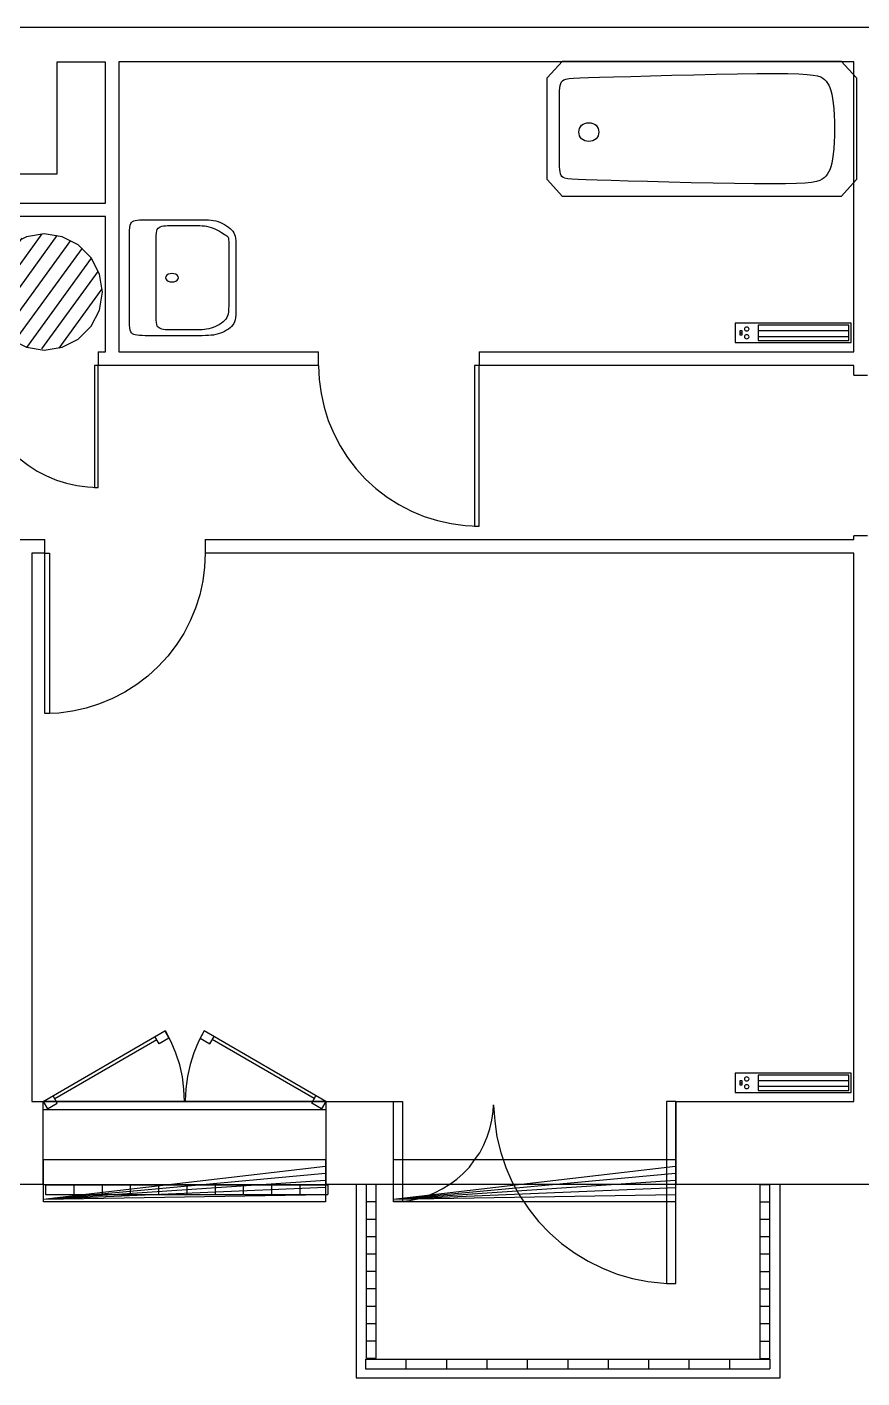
# Model space of a CAD drawing. Header units: millimetres. Extents: x -0.6 to 50, y -2.8 to 26.8.
# Drawn here: x 32.2 to 36.52, y 11.22 to 18.2 of the extents above; entities that cross this region are included whole.
import ezdxf
from ezdxf.enums import TextEntityAlignment as Align

# ---------------------------------------------------------------- set-up
doc = ezdxf.new("R2010")
doc.units = ezdxf.units.MM
for name, color, linetype in [('ABY_Dao_BATIM', 7, 'Continuous'), ('ABY_Equipement', 7, 'Continuous'), ('ABY_Ouverture', 124, 'Continuous'), ('ABY_Parois', 7, 'Continuous')]:
    doc.layers.add(name, color=color, linetype=linetype)

# ---------------------------------------------------------------- blocks, each defined once
blk = doc.blocks.new('OUV_ABY_B1_FEN02')
for p, q in [((-50, 0), (-7, 25)), ((-7, 25), (-5.5, 22.4)), ((-6.7, 25), (-6.77, 25.13)), ((-4.68, 21.13), (-6.7, 25)), ((7, 25), (4.98, 21.16)), ((7, 25), (5.5, 22.4)), ((50, 0), (7, 25)), ((-45.97, 1.02), (-9.82, 21.89)), ((-8.96, 20.4), (-10.46, 23)), ((-5.5, 22.4), (-8.96, 20.4)), ((-3.02, 17.1), (-4.68, 21.13)), ((4.98, 21.16), (3.31, 17.15)), ((5.5, 22.4), (8.96, 20.4)), ((8.96, 20.4), (10.46, 23)), ((45.97, 1.02), (9.82, 21.89)), ((-1.7, 12.94), (-3.02, 17.1)), ((3.31, 17.15), (1.99, 13.02)), ((-0.76, 8.68), (-1.7, 12.94)), ((1.99, 13.02), (1.04, 8.79)), ((-0.19, 4.36), (-0.76, 8.68)), ((1.04, 8.79), (0.46, 4.49)), ((-50, 0), (50, 0)), ((-50, -3), (-50, 0)), ((-50, 0), (-48.5, -2.6)), ((-45.04, -0.6), (-46.55, 2.01)), ((0, 0), (-0.19, 4.36)), ((0.46, 4.49), (0.26, 0.15)), ((0.26, 0.15), (0.26, 0)), ((45.04, -0.6), (46.55, 2.01)), ((50, 0), (48.5, -2.6)), ((50, 0), (50, -3)), ((50, -3), (-50, -3)), ((-48.5, -2.6), (-45.04, -0.6)), ((48.5, -2.6), (45.04, -0.6))]:
    blk.add_line(p, q)
at = {"flags": 1}
for tag, p in [('DATE_ETAT_EQU', (0, -3.71)), ('DATE_ETAT_VOL', (0, -4.37)), ('DATE_ETAT', (0, -3.05)), ('ETAT_EQU', (0, -3.38)), ('ETAT_VOL', (0, -4.04)), ('ETAT', (0, -2.77))]:
    blk.add_attdef(tag, text='', height=0.25, rotation=360, dxfattribs=at).set_placement(p, align=Align.MIDDLE_CENTER)
at = {"color": 0, "linetype": 'ByBlock', "lineweight": -2}
for tag, flags, p in [('NUMCOMP_OUV', 1, (0, -1.93)), ('NUMCOMP_EQU', 1, (0, -2.21)), ('NUMCOMP_VOL', 1, (0, -2.48)), ('OUVERTURE', 13, (0, -0.83)), ('LARGEUR', 5, (0, -1.37)), ('HAUTEUR', 5, (0, -1.64)), ('ALLEGE', 5, (0, -1.1)), ('VOLET', 1, (0, -0.56)), ('SSSC', 1, (0, -0.29))]:
    blk.add_attdef(tag, text='', height=0.25, dxfattribs=dict(at, flags=flags)).set_placement(p, align=Align.MIDDLE)
at = {"flags": 1}
blk.add_attdef('TYPEPORTE', (-1.12, -4.91), '', height=0.25, dxfattribs=at)
blk = doc.blocks.new('VOL_ABY_B3_VOL01')
for p, q in [((-50, -15), (-50, 0)), ((-50, 0), (50, 0)), ((50, 0), (50, -12)), ((50, -2.5), (-50.1, -14.22)), ((50, -2.5), (-50.1, -14.22)), ((50, -5), (-50.08, -14.22)), ((50, -5), (-50.08, -14.22)), ((50, -7.5), (-50.06, -14.22)), ((50, -7.5), (-50.06, -14.22)), ((50, -10), (-50.04, -14.22)), ((50, -10), (-50.04, -14.22)), ((50, -12.5), (-50.02, -14.22)), ((50, -12.5), (-50.02, -14.22)), ((-50, -15), (-50, -12)), ((50, -12), (50, -15)), ((50, -15), (-50, -15))]:
    blk.add_line(p, q)
at = {"color": 0, "linetype": 'ByBlock', "lineweight": -2}
for tag, flags, p in [('PROFONDEUR', 5, (0, -1.07)), ('ANNEE_REN', 1, (0, -3.01)), ('NUMCOMP', 9, (0, -2.71)), ('ALTITUDE', 13, (0, -0.53)), ('LARGEUR', 5, (0, -0.8)), ('HAUTEUR', 5, (0, -1.34)), ('EQMUR', 9, (0, -1.88)), ('EQOUV', 9, (0, -2.16)), ('EQFAC', 9, (0, -1.61)), ('SSSC', 5, (0, -0.26)), ('QTE', 9, (0, -2.44))]:
    blk.add_attdef(tag, text='', height=0.25, dxfattribs=dict(at, flags=flags)).set_placement(p, align=Align.MIDDLE)
for tag, flags, p in [('DATE_ETAT', 1, (0, -3.57)), ('DUREE_VIE', 9, (-0.02, -3.87)), ('ETAT', 9, (0, -3.3))]:
    blk.add_attdef(tag, text='', height=0.25, rotation=360, dxfattribs=dict(flags=flags)).set_placement(p, align=Align.MIDDLE_CENTER)
blk = doc.blocks.new('OUV_ABY_C0_POR10')
for p, q in [((-6.2, 0), (-5.8, 0)), ((-6.2, -4.39), (-6.2, 0)), ((-5.8, 0), (-5.8, -4.39)), ((5.8, 0), (5.8, -7.99)), ((6.2, 0), (5.8, 0)), ((6.2, -7.99), (6.2, 0)), ((-1.87, -0.82), (-1.82, -0.44)), ((-1.82, -0.44), (-1.8, -0.15)), ((-1.8, -0.17), (-1.75, -0.87)), ((-1.96, -1.2), (-1.87, -0.82)), ((-1.75, -0.87), (-1.65, -1.56)), ((-2.23, -1.91), (-2.08, -1.56)), ((-2.08, -1.56), (-1.96, -1.2)), ((-1.65, -1.56), (-1.48, -2.24)), ((-2.63, -2.57), (-2.41, -2.25)), ((-2.41, -2.25), (-2.23, -1.91)), ((-1.48, -2.24), (-1.26, -2.9)), ((-3.13, -3.16), (-2.86, -2.88)), ((-2.86, -2.88), (-2.63, -2.57)), ((-1.26, -2.9), (-0.98, -3.54)), ((-3.72, -3.64), (-3.41, -3.41)), ((-3.41, -3.41), (-3.13, -3.16)), ((-0.98, -3.54), (-0.64, -4.15)), ((-4.75, -4.16), (-4.39, -4.02)), ((-4.39, -4.02), (-4.05, -3.84)), ((-4.05, -3.84), (-3.72, -3.64)), ((-0.64, -4.15), (-0.25, -4.73)), ((-5.8, -4.39), (-6.2, -4.39)), ((-5.87, -4.39), (-5.49, -4.35)), ((-5.49, -4.35), (-5.12, -4.27)), ((-5.12, -4.27), (-4.75, -4.16)), ((-0.25, -4.73), (0.18, -5.27)), ((0.18, -5.27), (0.67, -5.78)), ((0.67, -5.78), (1.19, -6.24)), ((1.19, -6.24), (1.75, -6.65)), ((1.75, -6.65), (2.35, -7.01)), ((2.35, -7.01), (2.98, -7.32)), ((2.98, -7.32), (3.63, -7.58)), ((3.63, -7.58), (4.3, -7.77)), ((4.3, -7.77), (4.98, -7.91)), ((4.98, -7.91), (5.68, -7.98)), ((5.68, -7.98), (5.82, -7.99)), ((5.8, -7.99), (6.2, -7.99))]:
    blk.add_line(p, q)
at = {"color": 0, "linetype": 'ByBlock', "lineweight": -2}
for tag, flags, p in [('VOLET', 1, (0, -0.559)), ('SSSC', 1, (0, -0.289)), ('OUVERTURE', 13, (0, -0.829)), ('ALLEGE', 5, (0, -1.099)), ('NUMCOMP_OUV', 1, (0, -1.929)), ('LARGEUR', 5, (0, -1.369)), ('HAUTEUR', 5, (0, -1.639)), ('NUMCOMP_EQU', 1, (0, -2.213)), ('NUMCOMP_VOL', 1, (0, -2.484))]:
    blk.add_attdef(tag, text='', height=0.25, dxfattribs=dict(at, flags=flags)).set_placement(p, align=Align.MIDDLE)
at = {"flags": 1}
for tag, p in [('DATE_ETAT', (0, -3.045)), ('ETAT', (0, -2.772)), ('ETAT_EQU', (0, -3.376)), ('DATE_ETAT_EQU', (0, -3.707)), ('ETAT_VOL', (0, -4.037)), ('DATE_ETAT_VOL', (0, -4.368))]:
    blk.add_attdef(tag, text='', height=0.25, rotation=360, dxfattribs=at).set_placement(p, align=Align.MIDDLE_CENTER)
blk.add_attdef('TYPEPORTE', (-1.116, -4.909), '', height=0.25, dxfattribs=at)
blk = doc.blocks.new('OUV_ABY_D4_PPL01')
for p, q in [((-41.3, 99.6), (-50, 100)), ((-50, 100), (-50, 100)), ((-50, 100), (-50, 0)), ((-47, 100), (-50, 100)), ((-47, 0), (-47, 100)), ((-32.6, 98.5), (-41.3, 99.6)), ((-24.1, 96.6), (-32.6, 98.5)), ((-15.8, 94), (-24.1, 96.6)), ((-7.7, 90.6), (-15.8, 94)), ((0, 86.6), (-7.7, 90.6)), ((7.4, 81.9), (0, 86.6)), ((14.3, 76.6), (7.4, 81.9)), ((20.7, 70.7), (14.3, 76.6)), ((26.6, 64.3), (20.7, 70.7)), ((31.9, 57.4), (26.6, 64.3)), ((36.6, 50), (31.9, 57.4)), ((40.6, 42.3), (36.6, 50)), ((44, 34.2), (40.6, 42.3)), ((46.6, 25.9), (44, 34.2)), ((48.5, 17.4), (46.6, 25.9)), ((49.6, 8.7), (48.5, 17.4)), ((-50, 0), (-47, 0)), ((50, 0), (49.6, 8.7))]:
    blk.add_line(p, q)
at = {"flags": 1}
for tag, p in [('DATE_ETAT_EQU', (0, -3.7)), ('DATE_ETAT_VOL', (0, -4.4)), ('DATE_ETAT', (0, -3)), ('ETAT_EQU', (0, -3.4)), ('ETAT_VOL', (0, -4)), ('ETAT', (0, -2.8))]:
    blk.add_attdef(tag, text='', height=0.25, rotation=360, dxfattribs=at).set_placement(p, align=Align.MIDDLE_CENTER)
at = {"color": 0, "linetype": 'ByBlock', "lineweight": -2}
for tag, flags, p in [('NUMCOMP_OUV', 1, (0, -1.9)), ('NUMCOMP_EQU', 1, (0, -2.2)), ('NUMCOMP_VOL', 1, (0, -2.5)), ('OUVERTURE', 13, (0, -0.8)), ('LARGEUR', 5, (0, -1.4)), ('HAUTEUR', 5, (0, -1.6)), ('ALLEGE', 5, (0, -1.1)), ('VOLET', 1, (0, -0.6)), ('SSSC', 1, (0, -0.3))]:
    blk.add_attdef(tag, text='', height=0.25, dxfattribs=dict(at, flags=flags)).set_placement(p, align=Align.MIDDLE)
at = {"flags": 1}
blk.add_attdef('TYPEPORTE', (-1.1, -4.9), '', height=0.25, dxfattribs=at)
blk = doc.blocks.new('OUV_ABY_D0_POR01')
for p, q in [((-41.28, 99.62), (-50, 100)), ((-50, 100), (-50, 100)), ((-50, 100), (-50, 0)), ((-47, 100), (-50, 100)), ((-47, 0), (-47, 100)), ((-32.63, 98.48), (-41.28, 99.62)), ((-24.12, 96.59), (-32.63, 98.48)), ((-15.8, 93.97), (-24.12, 96.59)), ((-7.74, 90.63), (-15.8, 93.97)), ((0, 86.6), (-7.74, 90.63)), ((7.36, 81.92), (0, 86.6)), ((14.28, 76.6), (7.36, 81.92)), ((20.71, 70.71), (14.28, 76.6)), ((26.6, 64.28), (20.71, 70.71)), ((31.92, 57.36), (26.6, 64.28)), ((36.6, 50), (31.92, 57.36)), ((40.63, 42.26), (36.6, 50)), ((43.97, 34.2), (40.63, 42.26)), ((46.59, 25.88), (43.97, 34.2)), ((48.48, 17.36), (46.59, 25.88)), ((49.62, 8.72), (48.48, 17.36)), ((50, 0), (49.62, 8.72)), ((-50, 0), (-47, 0))]:
    blk.add_line(p, q)
at = {"flags": 1}
for tag, p in [('DATE_ETAT_EQU', (0, -3.71)), ('DATE_ETAT_VOL', (0, -4.37)), ('DATE_ETAT', (0, -3.05)), ('ETAT_EQU', (0, -3.38)), ('ETAT_VOL', (0, -4.04)), ('ETAT', (0, -2.77))]:
    blk.add_attdef(tag, text='', height=0.25, rotation=360, dxfattribs=at).set_placement(p, align=Align.MIDDLE_CENTER)
at = {"color": 0, "linetype": 'ByBlock', "lineweight": -2}
for tag, flags, p in [('NUMCOMP_OUV', 1, (0, -1.93)), ('NUMCOMP_EQU', 1, (0, -2.21)), ('NUMCOMP_VOL', 1, (0, -2.48)), ('OUVERTURE', 13, (0, -0.83)), ('LARGEUR', 5, (0, -1.37)), ('HAUTEUR', 5, (0, -1.64)), ('ALLEGE', 5, (0, -1.1)), ('VOLET', 1, (0, -0.56)), ('SSSC', 1, (0, -0.29))]:
    blk.add_attdef(tag, text='', height=0.25, dxfattribs=dict(at, flags=flags)).set_placement(p, align=Align.MIDDLE)
at = {"flags": 1}
blk.add_attdef('TYPEPORTE', (-1.12, -4.91), '', height=0.25, dxfattribs=at)
blk = doc.blocks.new('EQU_ABY_I0_BAI01')
for p, q in [((-20, 45), (-15, 50)), ((-15, 50), (15, 50)), ((15, 50), (20, 45)), ((-20, -45), (-20, 45)), ((20, 45), (20, -45)), ((-14.5, 39.67), (-14.04, 40.15)), ((-14.04, 40.15), (-13.5, 40.6)), ((-13.5, 40.6), (-12.87, 41.02)), ((-12.87, 41.02), (-12.13, 41.4)), ((-12.13, 41.4), (-11.24, 41.74)), ((-11.24, 41.74), (-10.19, 42.03)), ((-10.19, 42.03), (-8.95, 42.29)), ((-8.95, 42.29), (-7.5, 42.5)), ((-7.5, 42.5), (-5.83, 42.66)), ((-5.83, 42.66), (-3.98, 42.78)), ((-3.98, 42.78), (-2.02, 42.85)), ((-2.02, 42.85), (0, 42.88)), ((0, 42.88), (2.02, 42.85)), ((2.02, 42.85), (3.98, 42.78)), ((3.98, 42.78), (5.83, 42.66)), ((5.83, 42.66), (7.5, 42.5)), ((7.5, 42.5), (8.95, 42.29)), ((8.95, 42.29), (10.19, 42.03)), ((10.19, 42.03), (11.24, 41.73)), ((11.24, 41.73), (12.13, 41.38)), ((12.13, 41.38), (12.87, 40.98)), ((12.87, 40.98), (13.5, 40.53)), ((13.5, 40.53), (14.04, 40.04)), ((14.04, 40.04), (14.5, 39.5)), ((-16.06, 34.01), (-15.85, 36)), ((-15.85, 36), (-15.59, 37.43)), ((-15.59, 37.43), (-15.28, 38.43)), ((-15.28, 38.43), (-14.91, 39.13)), ((-14.91, 39.13), (-14.5, 39.67)), ((14.5, 39.5), (14.91, 38.89)), ((14.91, 38.89), (15.28, 38.11)), ((15.28, 38.11), (15.59, 37.02)), ((15.59, 37.02), (15.85, 35.5)), ((-16.21, 31.32), (-16.06, 34.01)), ((15.85, 35.5), (16.06, 33.42)), ((16.06, 33.42), (16.21, 30.64)), ((-16.3, 27.81), (-16.21, 31.32)), ((16.21, 30.64), (16.3, 27.04)), ((-16.33, 23.33), (-16.3, 27.81)), ((16.3, 27.04), (16.33, 22.5)), ((-16.3, 17.83), (-16.33, 23.33)), ((16.33, 22.5), (16.3, 16.94)), ((-16.22, 11.51), (-16.3, 17.83)), ((16.3, 16.94), (16.22, 10.58)), ((-16.1, 4.63), (-16.22, 11.51)), ((16.22, 10.58), (16.1, 3.68)), ((-15.96, -2.52), (-16.1, 4.63)), ((16.1, 3.68), (15.96, -3.48)), ((-15.8, -9.68), (-15.96, -2.52)), ((15.96, -3.48), (15.8, -10.63)), ((-15.63, -16.58), (-15.8, -9.68)), ((15.8, -10.63), (15.63, -17.51)), ((-15.47, -22.94), (-15.63, -16.58)), ((15.63, -17.51), (15.47, -23.83)), ((-15.33, -28.5), (-15.47, -22.94)), ((15.47, -23.83), (15.33, -29.33)), ((-15.22, -33.04), (-15.33, -28.5)), ((15.33, -29.33), (15.22, -33.81)), ((-15.13, -36.63), (-15.22, -33.04)), ((-1.75, -36.5), (-1.7, -35.85)), ((-1.7, -35.85), (-1.56, -35.22)), ((-1.56, -35.22), (-1.33, -34.65)), ((-1.33, -34.65), (-1, -34.17)), ((-1, -34.17), (-0.58, -33.78)), ((-0.58, -33.78), (-0.09, -33.51)), ((-0.09, -33.51), (0.44, -33.35)), ((0.44, -33.35), (1, -33.29)), ((1, -33.29), (1.56, -33.35)), ((1.56, -33.35), (2.09, -33.51)), ((2.09, -33.51), (2.58, -33.78)), ((2.58, -33.78), (3, -34.17)), ((3, -34.17), (3.33, -34.65)), ((3.33, -34.65), (3.56, -35.22)), ((3.56, -35.22), (3.7, -35.85)), ((3.7, -35.85), (3.75, -36.5)), ((15.22, -33.81), (15.13, -37.32)), ((-15.04, -39.39), (-15.13, -36.63)), ((-14.94, -41.44), (-15.04, -39.39)), ((-1.7, -37.15), (-1.75, -36.5)), ((-1.56, -37.78), (-1.7, -37.15)), ((-1.33, -38.35), (-1.56, -37.78)), ((-1, -38.83), (-1.33, -38.35)), ((-0.58, -39.22), (-1, -38.83)), ((-0.09, -39.49), (-0.58, -39.22)), ((0.44, -39.65), (-0.09, -39.49)), ((1, -39.71), (0.44, -39.65)), ((1.56, -39.65), (1, -39.71)), ((2.09, -39.49), (1.56, -39.65)), ((2.58, -39.22), (2.09, -39.49)), ((3, -38.83), (2.58, -39.22)), ((3.33, -38.35), (3, -38.83)), ((3.56, -37.78), (3.33, -38.35)), ((3.7, -37.15), (3.56, -37.78)), ((3.75, -36.5), (3.7, -37.15)), ((15.13, -37.32), (15.04, -39.98)), ((-14.81, -42.9), (-14.94, -41.44)), ((-14.65, -43.9), (-14.81, -42.9)), ((-14.44, -44.56), (-14.65, -43.9)), ((14.81, -43.31), (14.65, -44.22)), ((14.94, -41.94), (14.81, -43.31)), ((15.04, -39.98), (14.94, -41.94)), ((-15, -50), (-20, -45)), ((-14.17, -45), (-14.44, -44.56)), ((-13.81, -45.33), (-14.17, -45)), ((-13.36, -45.58), (-13.81, -45.33)), ((-12.79, -45.76), (-13.36, -45.58)), ((-12.08, -45.88), (-12.79, -45.76)), ((-11.22, -45.95), (-12.08, -45.88)), ((-10.18, -45.98), (-11.22, -45.95)), ((-8.95, -46), (-10.18, -45.98)), ((-7.5, -46), (-8.95, -46)), ((-5.83, -46), (-7.5, -46)), ((-3.98, -46), (-5.83, -46)), ((-2.02, -46), (-3.98, -46)), ((0, -46), (-2.02, -46)), ((2.02, -46), (0, -46)), ((3.98, -46), (2.02, -46)), ((5.83, -46), (3.98, -46)), ((7.5, -46), (5.83, -46)), ((8.95, -46), (7.5, -46)), ((10.18, -45.99), (8.95, -46)), ((11.22, -45.96), (10.18, -45.99)), ((12.08, -45.9), (11.22, -45.96)), ((12.79, -45.8), (12.08, -45.9)), ((13.36, -45.65), (12.79, -45.8)), ((13.81, -45.44), (13.36, -45.65)), ((14.17, -45.17), (13.81, -45.44)), ((14.44, -44.79), (14.17, -45.17)), ((14.65, -44.22), (14.44, -44.79)), ((20, -45), (15, -50)), ((15, -50), (-15, -50))]:
    blk.add_line(p, q)
at = {"color": 0, "linetype": 'ByBlock', "lineweight": -2}
for tag, flags, p in [('PROFONDEUR', 5, (0, -1.07)), ('ANNEE_REN', 1, (0, -3.01)), ('NUMCOMP', 9, (0, -2.71)), ('ALTITUDE', 13, (0, -0.53)), ('LARGEUR', 5, (0, -0.8)), ('HAUTEUR', 5, (0, -1.34)), ('EQMUR', 9, (0, -1.88)), ('EQOUV', 9, (0, -2.16)), ('EQFAC', 9, (0, -1.61)), ('SSSC', 5, (0, -0.26)), ('QTE', 9, (0, -2.44))]:
    blk.add_attdef(tag, text='', height=0.25, dxfattribs=dict(at, flags=flags)).set_placement(p, align=Align.MIDDLE)
for tag, flags, p in [('DATE_ETAT', 1, (0, -3.57)), ('DUREE_VIE', 9, (-0.02, -3.87)), ('ETAT', 9, (0, -3.3))]:
    blk.add_attdef(tag, text='', height=0.25, rotation=360, dxfattribs=dict(flags=flags)).set_placement(p, align=Align.MIDDLE_CENTER)
blk = doc.blocks.new('EQU_ABY_I0_LAV01')
for p, q in [((-49.91, 22.85), (-49.79, 24.38)), ((-49.79, 24.38), (-49.59, 25.67)), ((-49.59, 25.67), (-49.3, 26.74)), ((-49.3, 26.74), (-48.88, 27.63)), ((-48.88, 27.63), (-48.33, 28.33)), ((-48.33, 28.33), (-47.61, 28.88)), ((-47.61, 28.88), (-46.61, 29.3)), ((-46.61, 29.3), (-45.23, 29.59)), ((-45.23, 29.59), (-43.33, 29.79)), ((-43.33, 29.79), (-40.81, 29.91)), ((-40.81, 29.91), (-37.55, 29.97)), ((-37.55, 29.97), (-33.43, 30)), ((-33.43, 30), (-28.33, 30)), ((-28.33, 30), (-22.21, 30)), ((-22.21, 30), (-15.26, 30)), ((-15.26, 30), (-7.77, 30)), ((-7.77, 30), (0, 30)), ((0, 30), (7.77, 30)), ((7.77, 30), (15.26, 30)), ((15.26, 30), (22.21, 30)), ((22.21, 30), (28.33, 30)), ((28.33, 30), (33.43, 30)), ((33.43, 30), (37.55, 29.97)), ((37.55, 29.97), (40.81, 29.91)), ((40.81, 29.91), (43.33, 29.79)), ((43.33, 29.79), (45.23, 29.59)), ((45.23, 29.59), (46.61, 29.3)), ((46.61, 29.3), (47.61, 28.88)), ((47.61, 28.88), (48.33, 28.33)), ((48.33, 28.33), (48.88, 27.63)), ((48.88, 27.63), (49.3, 26.74)), ((49.3, 26.74), (49.59, 25.67)), ((49.59, 25.67), (49.79, 24.38)), ((49.79, 24.38), (49.91, 22.85)), ((-50, 19.01), (-49.97, 21.07)), ((-50, 16.67), (-50, 19.01)), ((-50, 14.02), (-50, 16.67)), ((-49.97, 21.07), (-49.91, 22.85)), ((49.91, 22.85), (49.97, 21.07)), ((49.97, 21.07), (50, 19.01)), ((50, 19.01), (50, 16.67)), ((50, 16.67), (50, 14.02)), ((-50, 11.15), (-50, 14.02)), ((-50, 8.11), (-50, 11.15)), ((-50, 5), (-50, 8.11)), ((-44.97, 7.4), (-44.91, 8.62)), ((-44.91, 8.62), (-44.79, 9.77)), ((-44.79, 9.77), (-44.59, 10.83)), ((-44.59, 10.83), (-44.3, 11.79)), ((-44.3, 11.79), (-43.88, 12.63)), ((-43.88, 12.63), (-43.33, 13.33)), ((-43.33, 13.33), (-42.61, 13.88)), ((-42.61, 13.88), (-41.64, 14.3)), ((-41.64, 14.3), (-40.32, 14.59)), ((-40.32, 14.59), (-38.54, 14.79)), ((-38.54, 14.79), (-36.22, 14.91)), ((-36.22, 14.91), (-33.26, 14.97)), ((-33.26, 14.97), (-29.55, 15)), ((-29.55, 15), (-25, 15)), ((-25, 15), (-19.57, 15)), ((-19.57, 15), (-13.44, 15)), ((-13.44, 15), (-6.84, 15)), ((-6.84, 15), (0, 15)), ((-2.92, 8.12), (-3.43, 7.11)), ((-2.12, 8.92), (-2.92, 8.12)), ((-1.11, 9.43), (-2.12, 8.92)), ((0, 9.61), (-1.11, 9.43)), ((0, 15), (6.84, 15)), ((1.11, 9.43), (0, 9.61)), ((2.12, 8.92), (1.11, 9.43)), ((2.92, 8.12), (2.12, 8.92)), ((3.43, 7.11), (2.92, 8.12)), ((6.84, 15), (13.44, 15)), ((13.44, 15), (19.57, 15)), ((19.57, 15), (25, 15)), ((25, 15), (29.55, 15)), ((29.55, 15), (33.26, 14.97)), ((33.26, 14.97), (36.22, 14.91)), ((36.22, 14.91), (38.54, 14.79)), ((38.54, 14.79), (40.32, 14.59)), ((40.32, 14.59), (41.64, 14.3)), ((41.64, 14.3), (42.61, 13.88)), ((42.61, 13.88), (43.33, 13.33)), ((43.33, 13.33), (43.88, 12.63)), ((43.88, 12.63), (44.3, 11.79)), ((44.3, 11.79), (44.59, 10.83)), ((44.59, 10.83), (44.79, 9.77)), ((44.79, 9.77), (44.91, 8.62)), ((44.91, 8.62), (44.97, 7.4)), ((50, 14.02), (50, 11.15)), ((50, 11.15), (50, 8.11)), ((50, 8.11), (50, 5)), ((-50, 1.89), (-50, 5)), ((-50, -1.15), (-50, 1.89)), ((-45, 6.14), (-44.97, 7.4)), ((-45, 4.83), (-45, 6.14)), ((-45, 3.51), (-45, 4.83)), ((-45, 2.18), (-45, 3.51)), ((-45, 0.84), (-45, 2.18)), ((-45, -0.5), (-45, 0.84)), ((-3.43, 7.11), (-3.61, 6)), ((-3.61, 6), (-3.43, 4.89)), ((-3.43, 4.89), (-2.92, 3.88)), ((-2.92, 3.88), (-2.12, 3.08)), ((-2.12, 3.08), (-1.11, 2.57)), ((-1.11, 2.57), (0, 2.39)), ((0, 2.39), (1.11, 2.57)), ((1.11, 2.57), (2.12, 3.08)), ((2.12, 3.08), (2.92, 3.88)), ((2.92, 3.88), (3.43, 4.89)), ((3.61, 6), (3.43, 7.11)), ((3.43, 4.89), (3.61, 6)), ((3.61, 6), (3.61, 6)), ((44.97, 7.4), (45, 6.14)), ((45, 6.14), (45, 4.83)), ((45, 4.83), (45, 3.51)), ((45, 3.51), (45, 2.18)), ((45, 2.18), (45, 0.84)), ((45, 0.84), (45, -0.5)), ((50, 5), (50, 1.89)), ((50, 1.89), (50, -1.15)), ((-50, -4.02), (-50, -1.15)), ((-50, -6.67), (-50, -4.02)), ((-50, -9.02), (-50, -6.67)), ((-45, -1.84), (-45, -0.5)), ((-45, -3.18), (-45, -1.84)), ((-45, -4.51), (-45, -3.18)), ((-45, -5.83), (-45, -4.51)), ((-45, -7.14), (-45, -5.83)), ((-44.98, -8.43), (-45, -7.14)), ((45, -7.14), (44.97, -8.43)), ((45, -0.5), (45, -1.84)), ((45, -1.84), (45, -3.18)), ((45, -3.18), (45, -4.51)), ((45, -4.51), (45, -5.83)), ((45, -5.83), (45, -7.14)), ((50, -1.15), (50, -4.02)), ((50, -4.02), (50, -6.67)), ((50, -6.67), (50, -9.02)), ((-49.98, -11.09), (-50, -9.02)), ((-49.92, -12.94), (-49.98, -11.09)), ((-49.81, -14.58), (-49.92, -12.94)), ((-49.63, -16.07), (-49.81, -14.58)), ((-44.92, -9.71), (-44.98, -8.43)), ((-44.81, -10.98), (-44.92, -9.71)), ((-44.63, -12.24), (-44.81, -10.98)), ((-44.37, -13.5), (-44.63, -12.24)), ((-44, -14.75), (-44.37, -13.5)), ((-43.5, -16), (-44, -14.75)), ((43.88, -14.75), (43.33, -16)), ((44.3, -13.5), (43.88, -14.75)), ((44.59, -12.24), (44.3, -13.5)), ((44.79, -10.98), (44.59, -12.24)), ((44.91, -9.71), (44.79, -10.98)), ((44.97, -8.43), (44.91, -9.71)), ((49.79, -14.58), (49.59, -16.07)), ((49.91, -12.94), (49.79, -14.58)), ((49.97, -11.09), (49.91, -12.94)), ((50, -9.02), (49.97, -11.09)), ((-49.37, -17.45), (-49.63, -16.07)), ((-49, -18.74), (-49.37, -17.45)), ((-48.5, -20), (-49, -18.74)), ((-47.87, -21.25), (-48.5, -20)), ((-47.11, -22.47), (-47.87, -21.25)), ((-46.24, -23.66), (-47.11, -22.47)), ((-42.87, -17.25), (-43.5, -16)), ((-42.11, -18.47), (-42.87, -17.25)), ((-41.24, -19.66), (-42.11, -18.47)), ((-40.27, -20.79), (-41.24, -19.66)), ((-39.21, -21.84), (-40.27, -20.79)), ((-38.09, -22.8), (-39.21, -21.84)), ((-36.9, -23.63), (-38.09, -22.8)), ((38.18, -22.8), (37.36, -23.63)), ((39.07, -21.84), (38.18, -22.8)), ((40, -20.79), (39.07, -21.84)), ((40.93, -19.66), (40, -20.79)), ((41.82, -18.47), (40.93, -19.66)), ((42.64, -17.25), (41.82, -18.47)), ((43.33, -16), (42.64, -17.25)), ((46.8, -22.47), (45.84, -23.66)), ((47.63, -21.25), (46.8, -22.47)), ((48.33, -20), (47.63, -21.25)), ((48.88, -18.74), (48.33, -20)), ((49.3, -17.45), (48.88, -18.74)), ((49.59, -16.07), (49.3, -17.45)), ((-45.27, -24.79), (-46.24, -23.66)), ((-44.21, -25.84), (-45.27, -24.79)), ((-43.09, -26.8), (-44.21, -25.84)), ((-41.9, -27.63), (-43.09, -26.8)), ((-40.67, -28.33), (-41.9, -27.63)), ((-39.39, -28.88), (-40.67, -28.33)), ((-37.98, -29.3), (-39.39, -28.88)), ((-36.36, -29.59), (-37.98, -29.3)), ((-35.67, -24.33), (-36.9, -23.63)), ((-34.44, -29.79), (-36.36, -29.59)), ((-34.39, -24.88), (-35.67, -24.33)), ((-32.11, -29.91), (-34.44, -29.79)), ((-32.98, -25.3), (-34.39, -24.88)), ((-31.36, -25.59), (-32.98, -25.3)), ((-29.3, -29.97), (-32.11, -29.91)), ((-29.44, -25.79), (-31.36, -25.59)), ((-27.11, -25.91), (-29.44, -25.79)), ((-25.9, -30), (-29.3, -29.97)), ((-24.3, -25.97), (-27.11, -25.91)), ((-21.83, -30), (-25.9, -30)), ((-20.9, -26), (-24.3, -25.97)), ((-17.05, -30), (-21.83, -30)), ((-16.83, -26), (-20.9, -26)), ((-11.68, -30), (-17.05, -30)), ((-12.05, -26), (-16.83, -26)), ((-6.71, -26), (-12.05, -26)), ((-5.95, -30), (-11.68, -30)), ((-1.03, -26), (-6.71, -26)), ((-0.02, -30), (-5.95, -30)), ((4.77, -26), (-1.03, -26)), ((5.9, -30), (-0.02, -30)), ((10.49, -26), (4.77, -26)), ((11.61, -30), (5.9, -30)), ((15.91, -26), (10.49, -26)), ((16.93, -30), (11.61, -30)), ((20.82, -26), (15.91, -26)), ((21.67, -30), (16.93, -30)), ((25, -26), (20.82, -26)), ((25.67, -30), (21.67, -30)), ((28.3, -26), (25, -26)), ((28.98, -29.97), (25.67, -30)), ((30.81, -25.97), (28.3, -26)), ((31.72, -29.91), (28.98, -29.97)), ((32.65, -25.91), (30.81, -25.97)), ((33.96, -29.79), (31.72, -29.91)), ((33.96, -25.79), (32.65, -25.91)), ((34.88, -25.59), (33.96, -25.79)), ((35.81, -29.59), (33.96, -29.79)), ((35.55, -25.3), (34.88, -25.59)), ((36.1, -24.88), (35.55, -25.3)), ((37.37, -29.3), (35.81, -29.59)), ((36.67, -24.33), (36.1, -24.88)), ((37.36, -23.63), (36.67, -24.33)), ((38.73, -28.88), (37.37, -29.3)), ((40, -28.33), (38.73, -28.88)), ((41.25, -27.63), (40, -28.33)), ((42.47, -26.8), (41.25, -27.63)), ((43.66, -25.84), (42.47, -26.8)), ((44.79, -24.79), (43.66, -25.84)), ((45.84, -23.66), (44.79, -24.79))]:
    blk.add_line(p, q)
at = {"color": 0, "linetype": 'ByBlock', "lineweight": -2}
for tag, flags, p in [('PROFONDEUR', 5, (0, -1.07)), ('ANNEE_REN', 1, (0, -3.01)), ('NUMCOMP', 9, (0, -2.71)), ('ALTITUDE', 13, (0, -0.53)), ('LARGEUR', 5, (0, -0.8)), ('HAUTEUR', 5, (0, -1.34)), ('EQMUR', 9, (0, -1.88)), ('EQOUV', 9, (0, -2.16)), ('EQFAC', 9, (0, -1.61)), ('SSSC', 5, (0, -0.26)), ('QTE', 9, (0, -2.44))]:
    blk.add_attdef(tag, text='', height=0.25, dxfattribs=dict(at, flags=flags)).set_placement(p, align=Align.MIDDLE)
for tag, flags, p in [('DATE_ETAT', 1, (0, -3.57)), ('DUREE_VIE', 9, (-0.02, -3.87)), ('ETAT', 9, (0, -3.3))]:
    blk.add_attdef(tag, text='', height=0.25, rotation=360, dxfattribs=dict(flags=flags)).set_placement(p, align=Align.MIDDLE_CENTER)
blk = doc.blocks.new('EQU_ABY_I2_ECS02')
for p, q in [((-2.39, 0.3), (-0.89, 2.36)), ((-2.3, -0.56), (-0.05, 2.54)), ((-2.04, -1.16), (0.59, 2.48)), ((-1.67, -1.63), (1.16, 2.27)), ((-0.71, 2.42), (-1.39, 2.08)), ((0.04, 2.54), (-0.71, 2.42)), ((0.79, 2.42), (0.04, 2.54)), ((1.47, 2.08), (0.79, 2.42)), ((-1.39, 2.08), (-1.93, 1.54)), ((-1.22, -1.98), (1.64, 1.95)), ((2.01, 1.54), (1.47, 2.08)), ((-1.93, 1.54), (-2.28, 0.86)), ((-0.69, -2.22), (2.02, 1.52)), ((2.36, 0.86), (2.01, 1.54)), ((-2.28, 0.86), (-2.4, 0.1)), ((-0.06, -2.28), (2.3, 0.97)), ((2.48, 0.1), (2.36, 0.86)), ((-2.4, 0.1), (-2.28, -0.65)), ((0.67, -2.25), (2.47, 0.24)), ((2.36, -0.65), (2.48, 0.1)), ((2.48, 0.1), (2.48, 0.1)), ((-2.28, -0.65), (-1.93, -1.33)), ((2.01, -1.33), (2.36, -0.65)), ((-1.93, -1.33), (-1.39, -1.87)), ((1.47, -1.87), (2.01, -1.33)), ((-1.39, -1.87), (-0.71, -2.21)), ((-0.71, -2.21), (0.04, -2.33)), ((0.04, -2.33), (0.79, -2.21)), ((0.79, -2.21), (1.47, -1.87))]:
    blk.add_line(p, q)
at = {"color": 0, "linetype": 'ByBlock', "lineweight": -2}
for tag, flags, p in [('ALTITUDE', 13, (-0.002, -0.532)), ('SSSC', 5, (-0.002, -0.262)), ('PROFONDEUR', 5, (-0.002, -1.072)), ('LARGEUR', 5, (-0.002, -0.802)), ('HAUTEUR', 5, (-0.002, -1.342)), ('EQFAC', 9, (-0.002, -1.612)), ('EQMUR', 9, (-0.002, -1.882)), ('EQOUV', 9, (-0.002, -2.16)), ('NUMCOMP', 9, (-0.002, -2.713)), ('QTE', 9, (-0.002, -2.438)), ('ANNEE_REN', 1, (-0.002, -3.011))]:
    blk.add_attdef(tag, text='', height=0.25, dxfattribs=dict(at, flags=flags)).set_placement(p, align=Align.MIDDLE)
for tag, flags, p in [('ETAT', 9, (-0.002, -3.298)), ('DATE_ETAT', 1, (-0.002, -3.572)), ('DUREE_VIE', 9, (-0.015, -3.871))]:
    blk.add_attdef(tag, text='', height=0.25, rotation=360, dxfattribs=dict(flags=flags)).set_placement(p, align=Align.MIDDLE_CENTER)
blk = doc.blocks.new('EQU_ABY_J0_GCT02')
for p, q in [((50, 20), (-50, 20)), ((-50, 20), (-50, 0)), ((-44, 12), (-46, 12)), ((-46, 12), (-46, 8)), ((-44, 8), (-44, 12)), ((-41.9, 14.6), (-42, 14)), ((-42, 14), (-41.9, 13.4)), ((-41.6, 15.2), (-41.9, 14.6)), ((-41.9, 13.4), (-41.6, 12.8)), ((-41.2, 15.6), (-41.6, 15.2)), ((-41.6, 12.8), (-41.2, 12.4)), ((-40.6, 15.9), (-41.2, 15.6)), ((-41.2, 12.4), (-40.6, 12.1)), ((-40, 16), (-40.6, 15.9)), ((-40.6, 12.1), (-40, 12)), ((-39.4, 15.9), (-40, 16)), ((-40, 12), (-39.4, 12.1)), ((-38.8, 15.6), (-39.4, 15.9)), ((-39.4, 12.1), (-38.8, 12.4)), ((-38.4, 15.2), (-38.8, 15.6)), ((-38.8, 12.4), (-38.4, 12.8)), ((-38.1, 14.6), (-38.4, 15.2)), ((-38.4, 12.8), (-38.1, 13.4)), ((-38, 14), (-38.1, 14.6)), ((-38.1, 13.4), (-38, 14)), ((-38, 14), (-38, 14)), ((-30, 18), (-30, 2)), ((48, 18), (-30, 18)), ((48, 12), (-30, 12)), ((48, 2), (48, 18)), ((50, 0), (50, 20)), ((-50, 0), (50, 0)), ((-46, 10), (-44, 10)), ((-46, 8), (-44, 8)), ((-41.9, 6.6), (-42, 6)), ((-42, 6), (-41.9, 5.4)), ((-41.6, 7.2), (-41.9, 6.6)), ((-41.9, 5.4), (-41.6, 4.8)), ((-41.2, 7.6), (-41.6, 7.2)), ((-41.6, 4.8), (-41.2, 4.4)), ((-40.6, 7.9), (-41.2, 7.6)), ((-41.2, 4.4), (-40.6, 4.1)), ((-40, 8), (-40.6, 7.9)), ((-40.6, 4.1), (-40, 4)), ((-39.4, 7.9), (-40, 8)), ((-40, 4), (-39.4, 4.1)), ((-38.8, 7.6), (-39.4, 7.9)), ((-39.4, 4.1), (-38.8, 4.4)), ((-38.4, 7.2), (-38.8, 7.6)), ((-38.8, 4.4), (-38.4, 4.8)), ((-38.1, 6.6), (-38.4, 7.2)), ((-38.4, 4.8), (-38.1, 5.4)), ((-38, 6), (-38.1, 6.6)), ((-38.1, 5.4), (-38, 6)), ((-38, 6), (-38, 6)), ((48, 6), (-30, 6)), ((-30, 2), (48, 2)), ((48, 9), (48, 9)), ((48, 9), (48, 9))]:
    blk.add_line(p, q)
at = {"color": 0, "linetype": 'ByBlock', "lineweight": -2}
for tag, flags, p in [('PROFONDEUR', 5, (0, -1.1)), ('ANNEE_REN', 1, (0, -3)), ('NUMCOMP', 9, (0, -2.7)), ('ALTITUDE', 13, (0, -0.5)), ('LARGEUR', 5, (0, -0.8)), ('HAUTEUR', 5, (0, -1.3)), ('EQMUR', 9, (0, -1.9)), ('EQOUV', 9, (0, -2.2)), ('EQFAC', 9, (0, -1.6)), ('SSSC', 5, (0, -0.3)), ('QTE', 9, (0, -2.4))]:
    blk.add_attdef(tag, text='', height=0.25, dxfattribs=dict(at, flags=flags)).set_placement(p, align=Align.MIDDLE)
for tag, flags, p in [('DATE_ETAT', 1, (0, -3.6)), ('DUREE_VIE', 9, (0, -3.9)), ('ETAT', 9, (0, -3.3))]:
    blk.add_attdef(tag, text='', height=0.25, rotation=360, dxfattribs=dict(flags=flags)).set_placement(p, align=Align.MIDDLE_CENTER)
blk = doc.blocks.new('EQU_ABY_C2_ELF02')
for p, q in [((-9.98, 0.48), (10.02, 0.48)), ((-9.98, 0.48), (-9.98, -0.52)), ((-7.98, 0.48), (-7.98, -0.52)), ((-5.98, 0.48), (-5.98, -0.52)), ((-3.98, 0.48), (-3.98, -0.52)), ((-1.98, 0.48), (-1.98, -0.52)), ((0.02, 0.48), (0.02, -0.52)), ((2.02, 0.48), (2.02, -0.52)), ((4.02, 0.48), (4.02, -0.52)), ((6.02, 0.48), (6.02, -0.52)), ((8.02, 0.48), (8.02, -0.52)), ((10.02, 0.48), (10.02, -0.52)), ((-9.98, -0.52), (10.02, -0.52))]:
    blk.add_line(p, q)
at = {"color": 0, "linetype": 'ByBlock', "lineweight": -2}
for tag, flags, p in [('ALTITUDE', 13, (-0.002, -0.532)), ('SSSC', 5, (-0.002, -0.262)), ('PROFONDEUR', 5, (-0.002, -1.072)), ('LARGEUR', 5, (-0.002, -0.802)), ('HAUTEUR', 5, (-0.002, -1.342)), ('EQMUR', 9, (-0.002, -1.882)), ('EQOUV', 9, (-0.002, -2.16)), ('EQFAC', 9, (-0.002, -1.612)), ('NUMCOMP', 9, (-0.002, -2.713)), ('QTE', 9, (-0.002, -2.438)), ('ANNEE_REN', 1, (-0.002, -3.011))]:
    blk.add_attdef(tag, text='', height=0.25, dxfattribs=dict(at, flags=flags)).set_placement(p, align=Align.MIDDLE)
for tag, flags, p in [('ETAT', 9, (-0.002, -3.298)), ('DATE_ETAT', 1, (-0.002, -3.572)), ('DUREE_VIE', 9, (-0.015, -3.871))]:
    blk.add_attdef(tag, text='', height=0.25, rotation=360, dxfattribs=dict(flags=flags)).set_placement(p, align=Align.MIDDLE_CENTER)

msp = doc.modelspace()

# ---------------------------------------------------------------- linework, layer by layer
at = {"layer": 'ABY_Dao_BATIM', "color": 7, "linetype": 'Continuous'}
for points in [[(33.9069, 12.2199, 3.25), (33.9069, 11.2199, 3.25)], [(36.0987, 11.2199, 3.25), (36.0987, 12.2199, 3.25)], [(33.9069, 11.2199, 3.25), (36.0987, 11.2199, 3.25)]]:
    msp.add_polyline3d(points, dxfattribs=at)
at = {"layer": 'ABY_Ouverture'}
for p, q in [((32.5727, 16.5245, 3.25), (32.5727, 16.4545, 3.25)), ((33.7127, 16.4545, 3.25), (33.7127, 16.5245, 3.25)), ((34.5427, 16.5245, 3.25), (34.5427, 16.4545, 3.25)), ((36.48, 16.404, 3.25), (36.55, 16.404, 3.25)), ((32.2965, 15.4845, 3.25), (32.2965, 15.5545, 3.25)), ((33.1265, 15.5545, 3.25), (33.1265, 15.4845, 3.25)), ((36.55, 15.574, 3.25), (36.48, 15.574, 3.25)), ((33.7492, 12.6497, 4.03), (32.2892, 12.6498, 4.03)), ((32.2892, 12.2199, 4.03), (32.2892, 12.6498, 4.03)), ((33.7492, 12.6497, 4.03), (33.7492, 12.2199, 4.03)), ((34.099, 12.2199, 3.25), (34.099, 12.6497, 3.25)), ((35.559, 12.6496, 3.25), (35.559, 12.2198, 3.25)), ((32.2892, 12.2199, 4.03), (33.7492, 12.2199, 4.03))]:
    msp.add_line(p, q, dxfattribs=at)
at = {"layer": 'ABY_Parois'}
for p, q in [((30.4023, 18.2045, 3.25), (37.455, 18.2045, 3.25)), ((32.61, 18.0235, 3.25), (32.36, 18.0235, 3.25)), ((32.36, 18.0235, 3.25), (32.36, 17.4445, 3.25)), ((32.61, 17.2945, 3.25), (32.61, 18.0235, 3.25)), ((32.68, 18.0245, 3.25), (32.68, 16.5245, 3.25)), ((36.48, 18.0245, 3.25), (32.68, 18.0245, 3.25)), ((36.48, 16.5245, 3.25), (36.48, 18.0245, 3.25)), ((32.36, 17.4445, 3.25), (31.91, 17.4445, 3.25)), ((31.91, 17.2945, 3.25), (32.61, 17.2945, 3.25)), ((32.61, 17.2245, 3.25), (31.91, 17.2245, 3.25)), ((32.61, 16.5245, 3.25), (32.61, 17.2245, 3.25)), ((32.5727, 16.5245, 3.25), (32.61, 16.5245, 3.25)), ((32.68, 16.5245, 3.25), (33.7127, 16.5245, 3.25)), ((34.5427, 16.5245, 3.25), (36.48, 16.5245, 3.25)), ((33.7127, 16.4545, 3.25), (32.5727, 16.4545, 3.25)), ((36.48, 16.4545, 3.25), (34.5427, 16.4545, 3.25)), ((36.48, 16.404, 3.25), (36.48, 16.4545, 3.25)), ((30.9749, 15.5545, 3.25), (32.2965, 15.5545, 3.25)), ((33.1265, 15.5545, 3.25), (36.48, 15.5545, 3.25)), ((36.48, 15.5545, 3.25), (36.48, 15.574, 3.25)), ((32.23, 15.4845, 3.25), (32.23, 12.6498, 3.25)), ((32.2965, 15.4845, 3.25), (32.23, 15.4845, 3.25)), ((36.48, 15.4845, 3.25), (33.1265, 15.4845, 3.25)), ((36.48, 12.6496, 3.25), (36.48, 15.4845, 3.25)), ((32.23, 12.6498, 3.25), (32.2892, 12.6498, 3.25)), ((33.7492, 12.6497, 3.25), (34.099, 12.6497, 3.25)), ((35.559, 12.6496, 3.25), (36.48, 12.6496, 3.25)), ((32.2892, 12.2199, 3.25), (30.161, 12.2199, 3.25)), ((34.099, 12.2199, 3.25), (33.7492, 12.2199, 3.25)), ((33.9069, 12.2199, 3.25), (33.9069, 11.2199, 3.25)), ((36.0987, 12.2199, 3.25), (33.9069, 12.2199, 3.25)), ((37.6944, 12.2198, 3.25), (35.559, 12.2198, 3.25)), ((36.0987, 11.2199, 3.25), (36.0987, 12.2199, 3.25)), ((33.9069, 11.2199, 3.25), (36.0987, 11.2199, 3.25))]:
    msp.add_line(p, q, dxfattribs=at)

# ---------------------------------------------------------------- block references
at = {"layer": 'ABY_Equipement', "zscale": 0.5}
for name, p, xscale, yscale, rotation in [('EQU_ABY_I0_BAI01', (35.6936, 17.6788, 3.25), 0.01750000007450581, 0.01600000075995922, 270.000629060649), ('EQU_ABY_I0_LAV01', (33.0097, 16.9084, 3.25), 0.006000000052154064, 0.009166666306555271, 90.00020741015327)]:
    msp.add_blockref(name, p, dxfattribs=dict(at, xscale=xscale, yscale=yscale, rotation=rotation))
at = {"layer": 'ABY_Equipement'}
for name, p, xscale, yscale in [('EQU_ABY_I2_ECS02', (32.289, 16.8215, 3.25), 0.1232032850384712, 0.1232032850384712), ('EQU_ABY_C2_ELF02', (34.9982, 11.2924, 3.25), 0.1045000031590462, 0.05000000074505806)]:
    msp.add_blockref(name, p, dxfattribs=dict(at, xscale=xscale, yscale=yscale))
for name, p, xscale, yscale, zscale in [('EQU_ABY_J0_GCT02', (36.1657, 16.573, 3.25), 0.006000000052154064, 0.004999999888241291, 0.4000000059604645), ('EQU_ABY_J0_GCT02', (36.1657, 12.6962, 3.25), 0.006000000052154064, 0.004999999888241291, 0.4000000059604645), ('EQU_ABY_C2_ELF02', (33.0295, 12.1942, 4.03), 0.0729999989271164, 0.05000000074505806, 0.2199999988079071)]:
    msp.add_blockref(name, p, dxfattribs=dict(at, xscale=xscale, yscale=yscale, zscale=zscale))
at = {"layer": 'ABY_Equipement', "xscale": 0.04500000178813934, "yscale": 0.05000000074505806, "rotation": 90.00020741015327}
for p in [(33.9836, 11.7709, 3.25), (36.02, 11.77, 3.25)]:
    msp.add_blockref('EQU_ABY_C2_ELF02', p, dxfattribs=at)
at = {"layer": 'ABY_Ouverture'}
for name, p, xscale, yscale, rotation in [('OUV_ABY_D4_PPL01', (32.2577, 16.4545, 3.25), 0.006300000008195639, 0.006300000008195639, 180), ('OUV_ABY_D0_POR01', (34.1277, 16.4545, 3.25), 0.008299999870359898, 0.008299999870359898, 180), ('OUV_ABY_D0_POR01', (32.7115, 15.4845, 3.25), -0.008299999870359898, 0.008299999870359898, 180), ('OUV_ABY_B1_FEN02', (33.0192, 12.6498, 4.03), 0.01460000034421682, 0.01460000034421682, 359.9973010949669), ('OUV_ABY_C0_POR10', (34.829, 12.6497, 3.25), 0.1177419424057007, 0.1177419424057007, 359.9973010949669), ('VOL_ABY_B3_VOL01', (33.0192, 12.3498, 4.03), 0.01458541490137577, 0.01458541490137577, 359.9973010949669), ('VOL_ABY_B3_VOL01', (34.8289, 12.3497, 3.25), 0.01458541490137577, 0.01458541490137577, 359.9973010949669)]:
    msp.add_blockref(name, p, dxfattribs=dict(at, xscale=xscale, yscale=yscale, rotation=rotation))

doc.saveas('drawing.dxf')
